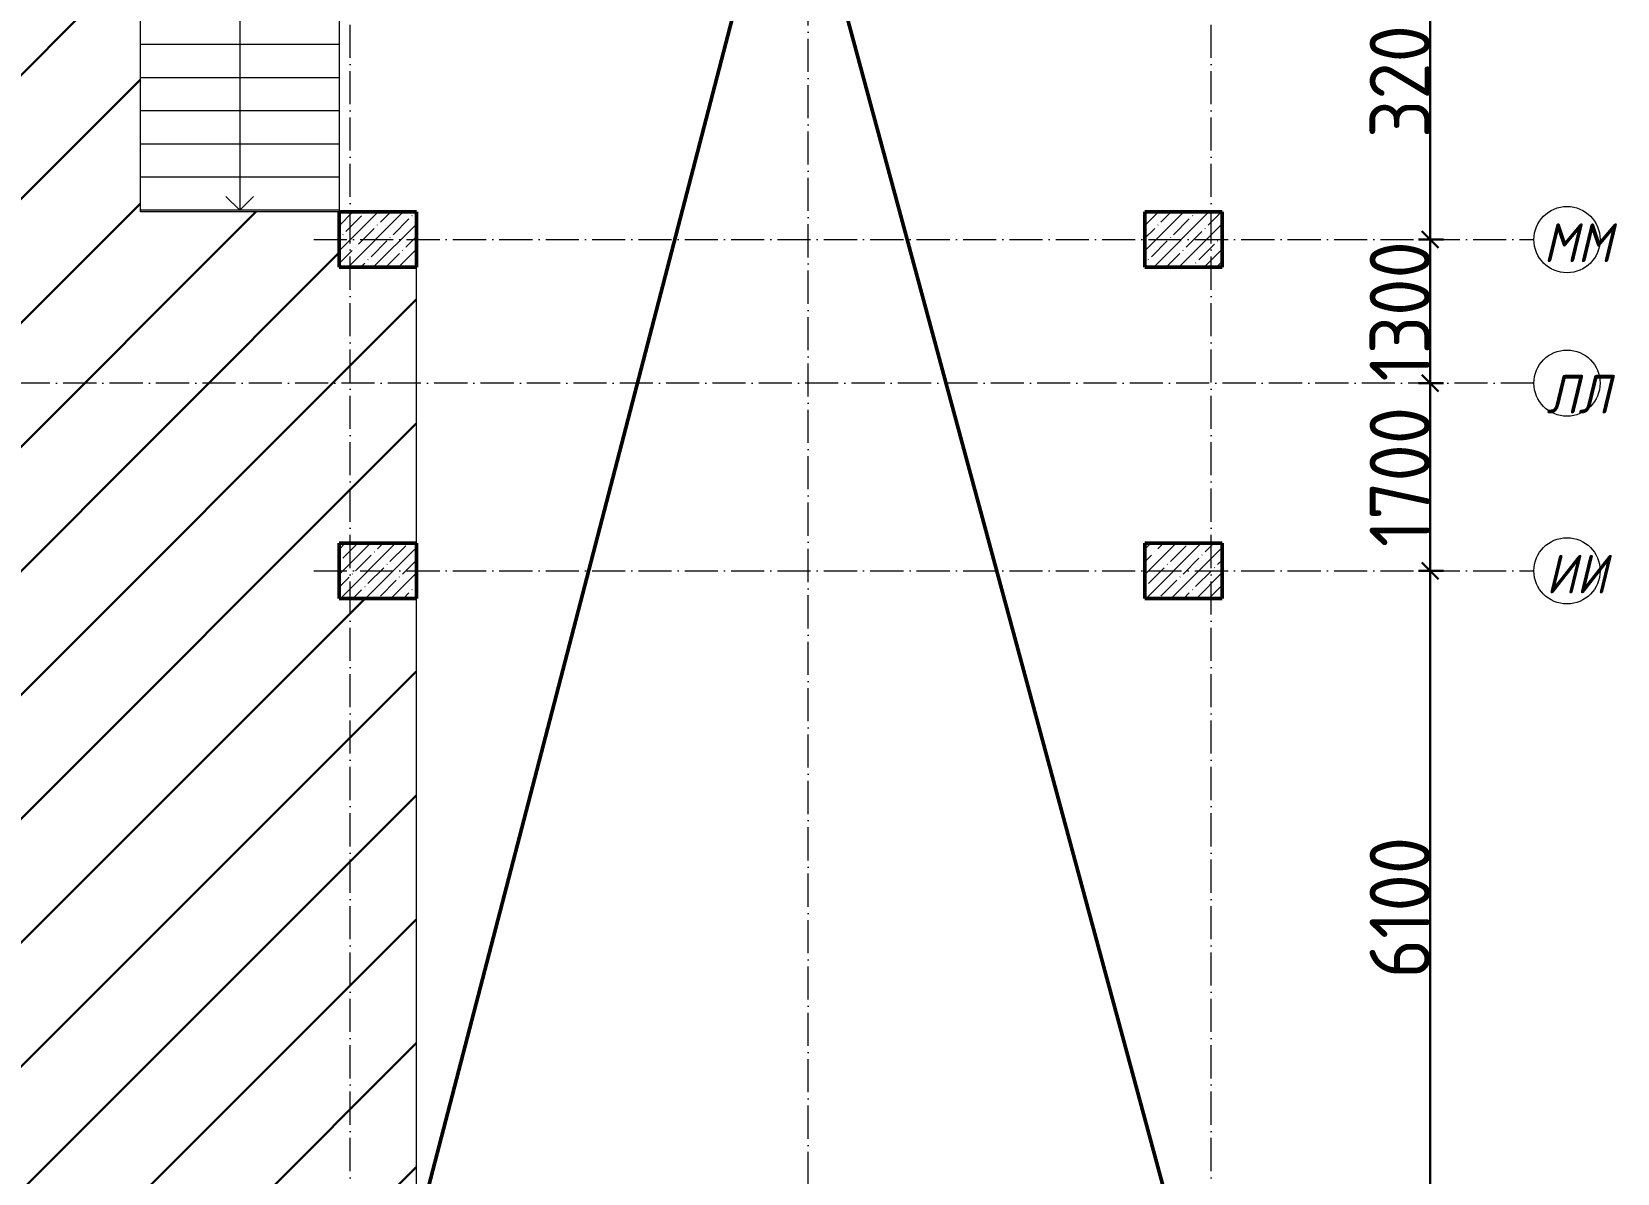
# Model space of a CAD drawing. Header units: millimetres. Extents: x -17017 to 628417, y -109036 to 199237.
# Drawn here: x 374236 to 388600, y -30938 to -20600 of the extents above; entities that cross this region are included whole.
import ezdxf

# ---------------------------------------------------------------- set-up
doc = ezdxf.new("R2010")
doc.units = ezdxf.units.MM
doc.linetypes.add('50_200_ШТРИХ_1Т_ш5_п1_п1_', pattern=[700, 500, -100, 0, -100])
for name, color, linetype, lineweight in [('A-____-____-DIMS', 7, 'Continuous', 9), ('A-DETL-____-OTLN-1', 7, 'Continuous', 50), ('A-FLOR-____-OTLN', 7, 'Continuous', 9), ('S-COLS-____-MCUT', 7, 'Continuous', 50), ('S-COLS-____-OTLN', 7, 'Continuous', 9), ('S-GRID-____-IDEN', 7, 'Continuous', 9), ('S-GRID-____-OTLN-1', 7, '50_200_ШТРИХ_1Т_ш5_п1_п1_', 9), ('S-STRS-____-OTLN-1', 7, 'Continuous', 9), ('стяжа', 7, 'Continuous', 30)]:
    doc.layers.add(name, color=color, linetype=linetype, lineweight=lineweight)
doc.styles.add('ISOCPEUR_I_9', font='isocpeui.ttf', dxfattribs={"width": 0.9, "height": 250})
doc.styles.add('СПДС', font='isocpeur.ttf', dxfattribs={"width": 0.9})
doc.dimstyles.new('ISO-2_5_0_9К_БОЛЬШОЙ_ОСИ', dxfattribs={"dimscale": 304.8, "dimtxt": 248.995294, "dimasz": 0.492126, "dimexe": 0.393701, "dimexo": 0, "dimgap": 0, "dimtad": 1, "dimdec": 0, "dimzin": 0, "dimdsep": 46, "dimtxsty": 'ISOCPEUR_I_9', "dimblk1": 'OBLIQUE', "dimblk2": 'OBLIQUE', "dimsah": 1, "dimcen": 0.09, "dimdle": 0.393701, "dimazin": 0, "dimtfac": 1, "dimtdec": 4, "dimtix": 1, "dimtmove": 0, "dimatfit": 3, "dimfxl": 1, "dimtvp": 1, "dimtolj": 1, "dimtzin": 0, "dimarcsym": 2})

# ---------------------------------------------------------------- blocks, each defined once
blk = doc.blocks.new('BSC_Колонна _Прямоугольная - 500х700-V96-АР1_План отверстий 3 этажа в осях 1-64_Ю-ЯЯ')
at = {"layer": 'S-COLS-____-OTLN'}
h = blk.add_hatch(dxfattribs=at)
h.set_pattern_fill('FP_101', color=256, style=0, pattern_type=2)
h.set_pattern_definition([(315, (-64381.04, 93600), (114.04925, 114.04925), []), (315, (-64381.04, 93485.95), (114.04925, 114.04925), [201.613, -40.323, 3.353, -36.97])])
h.paths.add_polyline_path([(-250, 350), (-250, -350), (250, -350), (250, 350)], flags=0)
at = {"layer": 'S-COLS-____-MCUT'}
for p, q in [((250, 350), (-250, 350)), ((-250, 350), (-250, -350)), ((250, -350), (250, 350)), ((-250, -350), (250, -350))]:
    blk.add_line(p, q, dxfattribs=at)
blk = doc.blocks.new('BSC_Колонна _Прямоугольная - 500х700-V105-АР1_План отверстий 3 этажа в осях 1-64_Ю-ЯЯ')
at = {"layer": 'S-COLS-____-OTLN'}
h = blk.add_hatch(dxfattribs=at)
h.set_pattern_fill('FP_110', color=256, style=0, pattern_type=2)
h.set_pattern_definition([(315, (-64381.04, 100900), (114.04925, 114.04925), []), (315, (-64381.04, 100785.95), (114.04925, 114.04925), [201.613, -40.323, 3.353, -36.97])])
h.paths.add_polyline_path([(-250, 350), (-250, -350), (250, -350), (250, 350)], flags=0)
at = {"layer": 'S-COLS-____-MCUT'}
for p, q in [((250, 350), (-250, 350)), ((-250, 350), (-250, -350)), ((250, -350), (250, 350)), ((-250, -350), (250, -350))]:
    blk.add_line(p, q, dxfattribs=at)
blk = doc.blocks.new('BSC_Колонна _Прямоугольная - 500х700-V108-АР1_План отверстий 3 этажа в осях 1-64_Ю-ЯЯ')
at = {"layer": 'S-COLS-____-OTLN'}
h = blk.add_hatch(dxfattribs=at)
h.set_pattern_fill('FP_113', color=256, style=0, pattern_type=2)
h.set_pattern_definition([(315, (-61381.04, 93600), (114.04925, 114.04925), []), (315, (-61381.04, 93485.95), (114.04925, 114.04925), [201.613, -40.323, 3.353, -36.97])])
h.paths.add_polyline_path([(-250, 350), (-250, -350), (250, -350), (250, 350)], flags=0)
at = {"layer": 'S-COLS-____-MCUT'}
for p, q in [((250, 350), (-250, 350)), ((-250, 350), (-250, -350)), ((250, -350), (250, 350)), ((-250, -350), (250, -350))]:
    blk.add_line(p, q, dxfattribs=at)
blk = doc.blocks.new('BSC_Колонна _Прямоугольная - 500х700-V109-АР1_План отверстий 3 этажа в осях 1-64_Ю-ЯЯ')
at = {"layer": 'S-COLS-____-OTLN'}
h = blk.add_hatch(dxfattribs=at)
h.set_pattern_fill('FP_114', color=256, style=0, pattern_type=2)
h.set_pattern_definition([(315, (-61381.04, 100900), (114.04925, 114.04925), []), (315, (-61381.04, 100785.95), (114.04925, 114.04925), [201.613, -40.323, 3.353, -36.97])])
h.paths.add_polyline_path([(-250, 350), (-250, -350), (250, -350), (250, 350)], flags=0)
at = {"layer": 'S-COLS-____-MCUT'}
for p, q in [((250, 350), (-250, 350)), ((-250, 350), (-250, -350)), ((250, -350), (250, 350)), ((-250, -350), (250, -350))]:
    blk.add_line(p, q, dxfattribs=at)
blk = doc.blocks.new('Ось сетки - Круг_Ø6_00__ISO-2_5_0_9K_-25732049-АР1_План отверстий 3 этажа в осях 1-64_Ю-ЯЯ')
at = {"layer": 'S-GRID-____-IDEN'}
blk.add_circle((0, 0), 3, dxfattribs=at)
blk = doc.blocks.new('_Oblique')
at = {"color": 0, "linetype": 'ByBlock', "lineweight": -2}
blk.add_line((-0.5, -0.5), (0.5, 0.5), dxfattribs=at)
blk = doc.blocks.new('*D2859')
at = {"layer": 'A-____-____-DIMS', "color": 0, "lineweight": -2, "transparency": 16777216}
for p, q in [((386905, -31702), (386905, -25362)), ((386799, -25482), (387025, -25482)), ((386799, -31582), (387025, -31582))]:
    blk.add_line(p, q, dxfattribs=at)
at = {"layer": 'Defpoints', "color": 0, "transparency": 16777216}
for p in [(386799, -25482), (386905, -25482), (386799, -31582)]:
    blk.add_point(p, dxfattribs=at)
at = {"layer": 'A-____-____-DIMS', "color": 0, "lineweight": -2, "transparency": 16777216, "xscale": 150, "yscale": 150, "zscale": 150}
for p, rotation in [((386905, -25482), 90), ((386905, -31582), 270)]:
    blk.add_blockref('_Oblique', p, dxfattribs=dict(at, rotation=rotation))
at = {"layer": 'A-____-____-DIMS', "color": 0, "transparency": 16777216, "insert": (386631, -28532), "char_height": 548.6, "attachment_point": 5, "rotation": 90, "style": 'СПДС'}
blk.add_mtext('\\A1;6100', dxfattribs=at)
blk = doc.blocks.new('*D2860')
at = {"layer": 'A-____-____-DIMS', "color": 0, "lineweight": -2, "transparency": 16777216}
for p, q in [((386905, -25602), (386905, -23662)), ((386799, -23782), (387025, -23782)), ((386799, -25482), (387025, -25482))]:
    blk.add_line(p, q, dxfattribs=at)
at = {"layer": 'Defpoints', "color": 0, "transparency": 16777216}
for p in [(386799, -23782), (386905, -23782), (386799, -25482)]:
    blk.add_point(p, dxfattribs=at)
at = {"layer": 'A-____-____-DIMS', "color": 0, "lineweight": -2, "transparency": 16777216, "xscale": 150, "yscale": 150, "zscale": 150}
for p, rotation in [((386905, -23782), 90), ((386905, -25482), 270)]:
    blk.add_blockref('_Oblique', p, dxfattribs=dict(at, rotation=rotation))
at = {"layer": 'A-____-____-DIMS', "color": 0, "transparency": 16777216, "insert": (386631, -24632), "char_height": 548.6, "attachment_point": 5, "rotation": 90, "style": 'СПДС'}
blk.add_mtext('\\A1;1700', dxfattribs=at)
blk = doc.blocks.new('*D2861')
at = {"layer": 'A-____-____-DIMS', "color": 0, "lineweight": -2, "transparency": 16777216}
for p, q in [((386905, -23902), (386905, -22362)), ((386799, -22482), (387025, -22482)), ((386799, -23782), (387025, -23782))]:
    blk.add_line(p, q, dxfattribs=at)
at = {"layer": 'Defpoints', "color": 0, "transparency": 16777216}
for p in [(386799, -22482), (386905, -22482), (386799, -23782)]:
    blk.add_point(p, dxfattribs=at)
at = {"layer": 'A-____-____-DIMS', "color": 0, "lineweight": -2, "transparency": 16777216, "xscale": 150, "yscale": 150, "zscale": 150}
for p, rotation in [((386905, -22482), 90), ((386905, -23782), 270)]:
    blk.add_blockref('_Oblique', p, dxfattribs=dict(at, rotation=rotation))
at = {"layer": 'A-____-____-DIMS', "color": 0, "transparency": 16777216, "insert": (386631, -23132), "char_height": 548.6, "attachment_point": 5, "rotation": 90, "style": 'СПДС'}
blk.add_mtext('\\A1;1300', dxfattribs=at)
blk = doc.blocks.new('*D2862')
at = {"layer": 'A-____-____-DIMS', "color": 0, "lineweight": -2, "transparency": 16777216}
for p, q in [((386905, -22602), (386905, -19162)), ((386799, -19282), (387025, -19282)), ((386799, -22482), (387025, -22482))]:
    blk.add_line(p, q, dxfattribs=at)
at = {"layer": 'Defpoints', "color": 0, "transparency": 16777216}
for p in [(386799, -19282), (386905, -19282), (386799, -22482)]:
    blk.add_point(p, dxfattribs=at)
at = {"layer": 'A-____-____-DIMS', "color": 0, "lineweight": -2, "transparency": 16777216, "xscale": 150, "yscale": 150, "zscale": 150}
for p, rotation in [((386905, -19282), 90), ((386905, -22482), 270)]:
    blk.add_blockref('_Oblique', p, dxfattribs=dict(at, rotation=rotation))
at = {"layer": 'A-____-____-DIMS', "color": 0, "transparency": 16777216, "insert": (386631, -20882), "char_height": 548.6, "attachment_point": 5, "rotation": 90, "style": 'СПДС'}
blk.add_mtext('\\A1;3200', dxfattribs=at)
blk = doc.blocks.new('3эт')
at = {"layer": 'S-GRID-____-OTLN-1', "color": 251, "ltscale": 0.6, "true_color": 0x636466}
for p, q in [((377120.7, -46882.4), (377120.7, 4029.4)), ((381270.7, -37346.8), (381270.7, 4029.4)), ((384920.7, -46882.4), (384920.7, 4029.4)), ((376792, -22482.4), (387845.1, -22482.4)), ((387845.1, -23782.4), (279101.9, -23782.4)), ((376792, -25482.4), (387845.1, -25482.4))]:
    blk.add_line(p, q, dxfattribs=at)
at = {"layer": 'S-GRID-____-IDEN', "xscale": 99.99999999999993, "yscale": 99.99999999999993, "zscale": 99.99999999999993}
for p, rotation in [((388145.1, -22482.4), 269.9999999999995), ((388145.1, -23782.4), 89.9999999999998), ((388145.1, -25482.4), 269.9999999999995)]:
    blk.add_blockref('Ось сетки - Круг_Ø6_00__ISO-2_5_0_9K_-25732049-АР1_План отверстий 3 этажа в осях 1-64_Ю-ЯЯ', p, dxfattribs=dict(at, rotation=rotation))
at = {"layer": 'S-GRID-____-IDEN', "char_height": 350, "attachment_point": 1, "style": 'ISOCPEUR_I_9'}
for s, insert, width in [('ММ', (387931, -22335.8), 505.063), ('ЛЛ', (387960, -23706.3), 447.342), ('ИИ', (387954.9, -25335.8), 447.342)]:
    blk.add_mtext(s, dxfattribs=dict(at, insert=insert, width=width))
at = {"layer": 'A-____-____-DIMS'}
for base, p1, p2, override, picture, middle in [((386904.9, -19282.4), (386798.9, -22482.4), (386798.9, -19282.4), {"dimtxt": 1.8, "dimpost": '<>', "dimtxsty": 'СПДС', "dimfxl": 3200}, '*D2862', (386630.6, -20882.4)), ((386904.9, -22482.4), (386798.9, -23782.4), (386798.9, -22482.4), {"dimtxt": 1.8, "dimpost": '<>', "dimtxsty": 'СПДС', "dimfxl": 1300}, '*D2861', (386630.6, -23132.4)), ((386904.9, -23782.4), (386798.9, -25482.4), (386798.9, -23782.4), {"dimtxt": 1.8, "dimpost": '<>', "dimtxsty": 'СПДС', "dimfxl": 1700}, '*D2860', (386630.6, -24632.4)), ((386904.9, -25482.4), (386798.9, -31582.4), (386798.9, -25482.4), {"dimtxt": 1.8, "dimpost": '<>', "dimtxsty": 'СПДС', "dimfxl": 6100}, '*D2859', (386630.6, -28532.4))]:
    dim = blk.add_linear_dim(base=base, p1=p1, p2=p2, angle=90, dimstyle='ISO-2_5_0_9К_БОЛЬШОЙ_ОСИ', override=override, dxfattribs=at)
    dim.commit()
    dim.dimension.update_dxf_attribs({"geometry": picture, "text_midpoint": middle})

msp = doc.modelspace()

# ---------------------------------------------------------------- hatches: boundary and pattern name
at = {"layer": 'стяжа'}
h = msp.add_hatch(dxfattribs=at)
h.set_pattern_fill('ANSI31', color=5, scale=250)
h.paths.add_polyline_path([(375221, -13632), (377021, -13632), (377021, -13132), (377721, -13132), (377721, -7782), (377021, -7782), (377021, -7282), (377721, -7282), (377721, -6032), (376221, -6032), (376021, -6032), (376021, -5932), (376021, -4632), (376021, -4432), (376021, -3707), (376015, -3707), (376015, -3632), (376015, -3626), (376015, -3557), (376021, -2032), (376015, -2032), (376015, -1957), (376021, -1432), (375596, -1432), (375596, -1438), (375521, -1438), (375521, -1432), (373021, -1432), (373021, -1682), (372521, -1682), (372521, -1432), (370721, -1432), (370721, -1438), (370646, -1438), (370271, -1436), (370271, -1533), (370071, -1533), (370071, -1432), (369671, -1432), (369671, -1438), (369596, -1438), (367796, -1432), (367796, -1438), (367721, -1438), (367371, -1435), (367371, -1532), (367171, -1532), (367171, -1682), (367171, -2007), (367177, -2007), (367177, -2082), (367171, -3707), (367177, -3707), (367177, -3776), (367177, -3782), (367177, -3857), (367173, -4432), (367771, -4432), (367771, -5132), (367771, -7782), (367771, -8482), (367271, -8482), (367271, -8682), (367271, -9182), (367271, -11032), (367271, -11182), (367771, -11182), (367771, -11882), (366571, -11882), (366571, -11532), (361971, -11532), (361471, -11532), (361471, -12062), (361471, -12312), (361471, -14432), (362021, -14432), (362221, -14432), (362721, -14432), (362721, -14582), (362721, -15582), (362721, -15832), (362221, -15832), (362221, -16982), (362221, -18882), (362721, -18882), (362721, -20282), (361971, -20282), (361271, -20282), (361271, -19782), (361271, -19682), (361271, -19482), (361271, -16982), (361271, -16482), (361271, -14532), (361271, -14432), (361271, -12312), (361271, -12062), (361271, -11532), (361271, -11032), (361271, -10232), (361971, -10232), (361971, -10332), (361971, -10832), (361971, -11032), (361971, -11332), (366571, -11332), (366571, -11032), (366571, -9182), (366571, -8682), (366571, -6982), (367071, -6982), (367071, -5182), (366571, -5182), (366571, -4682), (366971, -4682), (366971, -3857), (366965, -3857), (366965, -3782), (366965, -3776), (366965, -3707), (366971, -2082), (366965, -2082), (366965, -2007), (366971, -1682), (366671, -1682), (366671, -1432), (364871, -1432), (364871, -1438), (364796, -1438), (363896, -1432), (363896, -1438), (363821, -1438), (363821, -1432), (362021, -1432), (362021, -1438), (361971, -1438), (361971, -1532), (361771, -1532), (361771, -1682), (361271, -1682), (361271, -1532), (361071, -1532), (361071, -1432), (360896, -1432), (360896, -1438), (360821, -1438), (360821, -1432), (359021, -1432), (359021, -1682), (358721, -1682), (358721, -3032), (359521, -3032), (359521, -4582), (359221, -4582), (359221, -6052), (359221, -6252), (359221, -6482), (359221, -7082), (359221, -7282), (359221, -7882), (359221, -7932), (359221, -8032), (358721, -8032), (358721, -11032), (359021, -11032), (359471, -11032), (359471, -12932), (358721, -12932), (358721, -16482), (359021, -16482), (359021, -16982), (358721, -16982), (358721, -19182), (359021, -19182), (359021, -19682), (358781, -19682), (358781, -20222), (358781, -20282), (358476, -20282), (358471, -22442), (358521, -22442), (358521, -22382), (358781, -22382), (358781, -23482), (360021, -23482), (360021, -22682), (362121, -22682), (362171, -22682), (364221, -22682), (364271, -22682), (365996, -22682), (367246, -22682), (367296, -22682), (369541, -22682), (369541, -23482), (369541, -23682), (369541, -26232), (369541, -26282), (369541, -28882), (369541, -28932), (369541, -31482), (369621, -31482), (369621, -31482), (371919, -31482), (372519, -31482), (372519, -31682), (372521, -31682), (373021, -31682), (373021, -31482), (377021, -31482), (377021, -31182), (377721, -31182), (377721, -25732), (377021, -25732), (377021, -25232), (377721, -25232), (377721, -22732), (377021, -22732), (377021, -22232), (375221, -22232)])
h.paths.add_polyline_path([(367271, -19782), (367271, -20282), (366571, -20282), (366571, -19782)], flags=16)
h.paths.add_polyline_path([(367371, -16982), (367271, -16982), (366571, -16982), (365671, -16982), (365671, -15682), (367371, -15682)], flags=16)
h.paths.add_polyline_path([(367271, -16482), (366571, -16482), (366571, -16882), (365771, -16882), (365771, -15782), (367271, -15782)], flags=0)
h.paths.add_polyline_path([(365871, -16482), (365871, -15832), (367271, -15832), (365979, -15941)], flags=0)
h.paths.add_polyline_path([(371421, -16982), (371421, -15682), (373121, -15682), (373121, -16982), (373021, -16982), (372321, -16982)], flags=16)
h.paths.add_polyline_path([(372221, -19282), (373021, -19282), (373021, -19782), (373021, -20282), (372321, -20282), (372221, -20282)], flags=16)
h.paths.add_polyline_path([(371521, -16882), (372321, -16882), (372321, -16483), (371521, -16483)], flags=0)
h.paths.add_polyline_path([(372321, -19382), (372921, -19382), (372921, -19782), (372321, -19782)], flags=0)
h.paths.add_polyline_path([(373021, -15783), (373021, -15782), (371521, -15782), (371521, -15783)], flags=0)
h.paths.add_polyline_path([(372321, -23482), (373021, -23482), (373021, -23982), (372321, -23982)], flags=16)
h.paths.add_polyline_path([(372321, -12782), (372321, -12597), (372321, -12447), (372321, -11532), (372321, -11032), (373021, -11032), (373021, -11532), (373021, -12447), (373021, -12597), (373021, -12782)], flags=16)
h.paths.add_polyline_path([(372421, -12682), (372421, -12597), (372321, -12597), (372321, -12447), (372421, -12447), (372421, -12382), (372921, -12382), (372921, -12447), (373021, -12447), (373021, -12597), (372921, -12597), (372921, -12682)], flags=0)
h.paths.add_polyline_path([(372921, -12482), (372421, -12482), (372421, -12597), (372321, -12597), (372371, -12522), (372321, -12447), (372421, -12447), (372421, -12482), (372921, -12482), (372921, -12447), (373021, -12447), (372971, -12522), (373021, -12597), (372921, -12597)], flags=0)
h.paths.add_polyline_path([(372521, -11632), (372421, -12282), (372421, -12282), (372921, -12282), (372921, -11532)], flags=0)
h.paths.add_polyline_path([(372321, -26982), (373021, -26982), (373021, -27482), (372321, -27482)], flags=16)
h.paths.add_polyline_path([(372321, -9182), (372321, -8682), (372321, -8332), (373021, -8332), (373021, -8432), (373021, -8682), (373021, -9182)], flags=16)
h.paths.add_polyline_path([(372421, -8682), (372421, -8432), (372921, -8432), (373021, -8432), (373021, -8682), (372921, -8682)], flags=0)
h.paths.add_polyline_path([(372921, -8432), (373021, -8432), (372971, -8557), (373021, -8682), (372921, -8682)], flags=0)
h.paths.add_polyline_path([(361971, -9182), (361271, -9182), (361271, -8682), (361271, -8282), (361971, -8282), (361971, -8682)], flags=16)
h.paths.add_polyline_path([(361371, -8682), (361371, -8382), (361873, -8382), (361871, -8383), (361871, -8682)], flags=0)
h.paths.add_polyline_path([(372321, -5182), (372321, -4682), (372321, -4232), (373021, -4232), (373021, -4682), (373021, -5182)], flags=16)
h.paths.add_polyline_path([(372421, -4682), (372421, -4332), (372921, -4332), (372921, -4682)], flags=0)
h.paths.add_polyline_path([(361971, -5182), (361271, -5182), (361271, -4682), (361971, -4682)], flags=16)

# ---------------------------------------------------------------- linework, layer by layer
at = {"layer": 'A-DETL-____-OTLN-1'}
for p, q in [((377721, -31482), (384521, -5332)), ((377721, -6032), (384521, -31182))]:
    msp.add_line(p, q, dxfattribs=at)
at = {"layer": 'A-FLOR-____-OTLN'}
for p, q in [((375221, -22232), (375221, -13632)), ((377021, -22232), (375221, -22232)), ((377721, -25232), (377721, -22732)), ((377721, -31182), (377721, -25732))]:
    msp.add_line(p, q, dxfattribs=at)
at = {"layer": 'S-STRS-____-OTLN-1'}
for p, q in [((376121, -20417), (376121, -20717)), ((377021, -20417), (377021, -20717)), ((377021, -20717), (375221, -20717)), ((377021, -20717), (375221, -20717)), ((376121, -20717), (376121, -21017)), ((377021, -20717), (377021, -21017)), ((377021, -21017), (375221, -21017)), ((377021, -21017), (375221, -21017)), ((376121, -21017), (376121, -21317)), ((377021, -21017), (377021, -21317)), ((377021, -21317), (375221, -21317)), ((377021, -21317), (375221, -21317)), ((376121, -21317), (376121, -21617)), ((377021, -21317), (377021, -21617)), ((377021, -21617), (375221, -21617)), ((377021, -21617), (375221, -21617)), ((376121, -21617), (376121, -21917)), ((377021, -21617), (377021, -21917)), ((377021, -21917), (375221, -21917)), ((377021, -21917), (375221, -21917)), ((376121, -21917), (376121, -22217)), ((377021, -21917), (377021, -22217)), ((376121, -22217), (375996, -22092)), ((376121, -22217), (376246, -22092)), ((377021, -22217), (375221, -22217))]:
    msp.add_line(p, q, dxfattribs=at)

# ---------------------------------------------------------------- block references
at = {"layer": 'S-COLS-____-OTLN', "rotation": 89.9999999999999}
for name, p in [('BSC_Колонна _Прямоугольная - 500х700-V96-АР1_План отверстий 3 этажа в осях 1-64_Ю-ЯЯ', (377371, -22482)), ('BSC_Колонна _Прямоугольная - 500х700-V105-АР1_План отверстий 3 этажа в осях 1-64_Ю-ЯЯ', (384671, -22482)), ('BSC_Колонна _Прямоугольная - 500х700-V108-АР1_План отверстий 3 этажа в осях 1-64_Ю-ЯЯ', (377371, -25482)), ('BSC_Колонна _Прямоугольная - 500х700-V109-АР1_План отверстий 3 этажа в осях 1-64_Ю-ЯЯ', (384671, -25482))]:
    msp.add_blockref(name, p, dxfattribs=at)
at = {"layer": 'стяжа'}
msp.add_blockref('3эт', (0, 0), dxfattribs=at)

doc.saveas('drawing.dxf')
